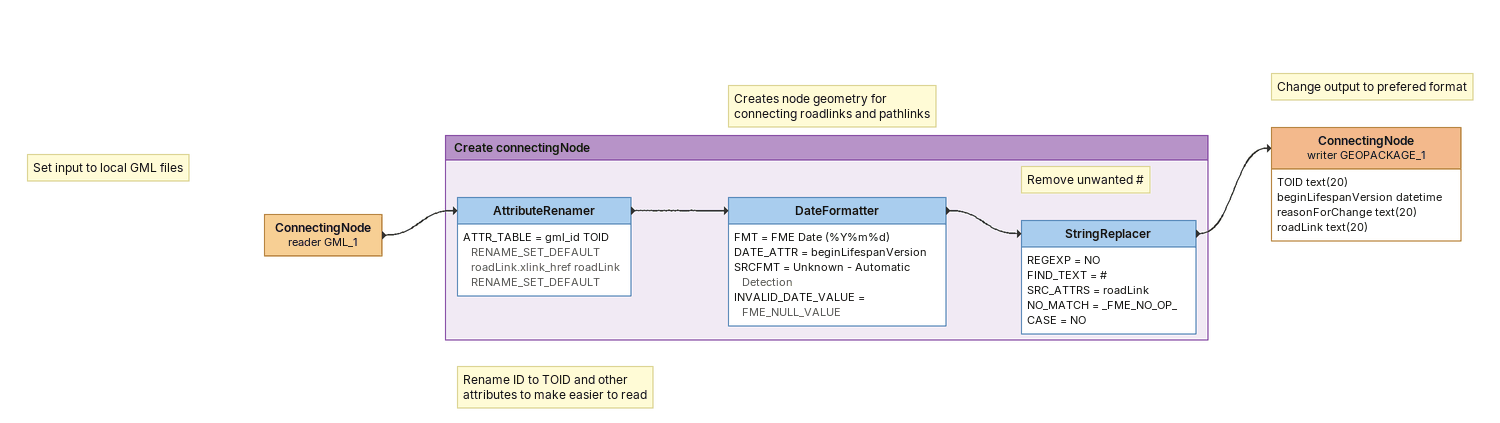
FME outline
Note: Set input to local GML files
Note: Rename ID to TOID and other attributes to make easier to read
Note: Creates node geometry for connecting roadlinks and pathlinks
ConnectingNode (reader GML_1)
    -> AttributeRenamer
Note: Change output to prefered format
ConnectingNode (writer GEOPACKAGE_1)
    attributes: TOID text(20), beginLifespanVersion datetime, reasonForChange text(20), roadLink text(20)

Bookmark: Create connectingNode
AttributeRenamer
    ATTR_TABLE = gml_id TOID RENAME_SET_DEFAULT  roadLink.xlink_href roadLink RENAME_SET_DEFAULT
    -> DateFormatter
DateFormatter
    FMT = FME Date (%Y%m%d)
    DATE_ATTR = beginLifespanVersion
    SRCFMT = Unknown - Automatic Detection
    INVALID_DATE_VALUE = FME_NULL_VALUE
    -> StringReplacer
Note: Remove unwanted #
StringReplacer
    REGEXP = NO
    FIND_TEXT = #
    SRC_ATTRS = roadLink
    NO_MATCH = _FME_NO_OP_
    CASE = NO
    -> ConnectingNode (writer GEOPACKAGE_1)
